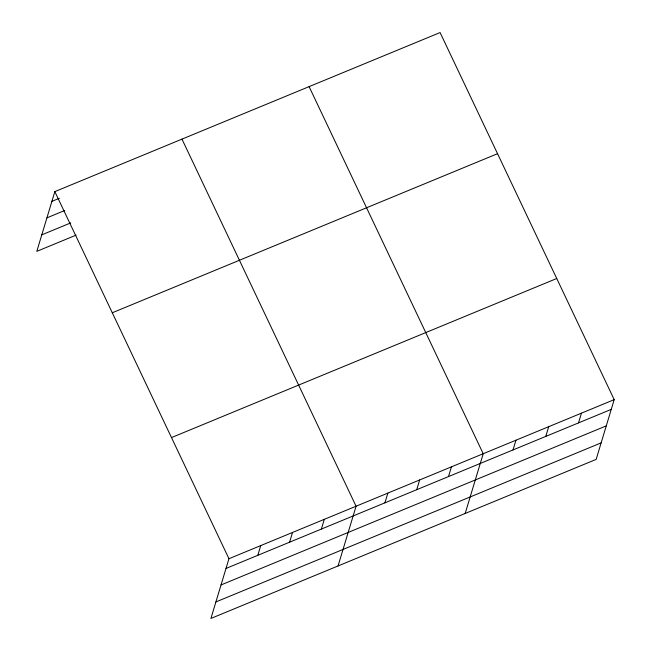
<?xml version="1.0" encoding="UTF-8"?>
<svg xmlns="http://www.w3.org/2000/svg" width="651" height="651" viewBox="0 0 651 651"><rect width="100%" height="100%" fill="white"/><g stroke="black" fill="none" stroke-linecap="round" stroke-linejoin="round"><path stroke-width="0.98" d="M54.839 191.622L228.949 558.713L210.916 618.45L596.161 459.378L614.194 399.641L440.084 32.55L54.839 191.622L36.806 251.359L76.061 235.141M257.796 555.327L260.734 545.595M289.581 542.202L292.519 532.469M321.358 529.076L324.304 519.343M338.048 565.955L356.081 506.226L181.971 139.127M384.928 502.832L387.866 493.1M416.713 489.707L419.651 479.974M448.49 476.581L451.428 466.848M465.18 513.46L483.213 453.731L309.103 86.632M513.021 449.939L515.958 440.206M545.766 436.422L548.703 426.69M578.511 422.898L581.449 413.165M51.901 201.354L59.379 198.27M46.921 217.857L64.677 210.517M41.786 234.856L70.764 222.886M112.297 312.765L497.543 153.693M171.498 437.578L556.743 278.506M228.949 558.713L614.194 399.641M226.011 568.445L611.256 409.373M221.031 584.948L606.276 425.876M215.896 601.947L601.142 442.875"/></g></svg>
